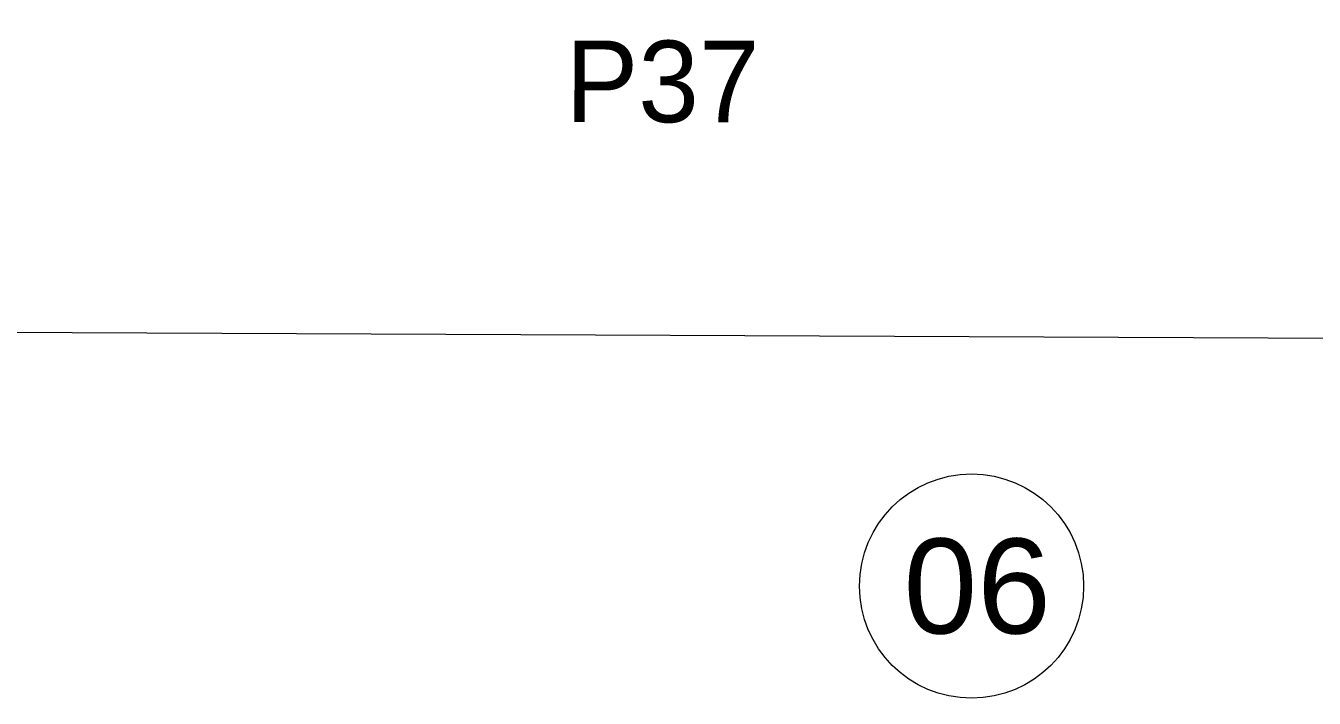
# Model space of a CAD drawing. Extents: x 578787 to 581140, y 9719065 to 9720647.
# Drawn here: x 579862.7 to 579973.2, y 9720213.3 to 9720270.9 of the extents above; entities that cross this region are included whole.
import ezdxf

# ---------------------------------------------------------------- set-up
doc = ezdxf.new("R2010")
doc.units = 0
doc.header["$XCLIPFRAME"] = 2
doc.linetypes.add('INVISIBLE', pattern=[2, -1, -1])
for name, color, linetype, lineweight in [('IMAGEMGEO', 7, 'Continuous', 0), ('LOTES_pol_v1', 7, 'Continuous', 30), ('Rio Perene', 4, 'Continuous', 13)]:
    doc.layers.add(name, color=color, linetype=linetype, lineweight=lineweight)
doc.styles.add('cmnR100_1_500', font='Century Gothic', dxfattribs={"height": 1.25})
doc.styles.get("Standard").update_dxf_attribs({"font": 'arial.ttf'})
picture_1 = doc.add_image_def('image1.jpg', size_in_pixel=(1908, 878))

msp = doc.modelspace()

# ---------------------------------------------------------------- linework, layer by layer
at = {"layer": 'Rio Perene', "color": 1}
msp.add_circle((579943.777, 9720222.894), 9.607, dxfattribs=at)

# ---------------------------------------------------------------- texts
at = {"layer": 'LOTES_pol_v1', "color": 253, "style": 'cmnR100_1_500'}
msp.add_text('P37', height=6.9897, rotation=359.92417, dxfattribs=at).set_placement((579908.962, 9720262.648))
at = {"layer": 'Rio Perene', "color": 1}
msp.add_text('06', height=8.1345, dxfattribs=at).set_placement((579937.946, 9720218.832))

# ---------------------------------------------------------------- pictures from other files: only their frames are drawn
at = {"layer": 'IMAGEMGEO', "linetype": 'INVISIBLE'}
image = msp.add_image(picture_1, insert=(579744.404, 9720245.169), size_in_units=(568.298, 261.513), rotation=-0.26599, dxfattribs=at)
image.set_boundary_path([(-0.5, -0.5), (1907.5, 877.5)])

doc.saveas('drawing.dxf')
